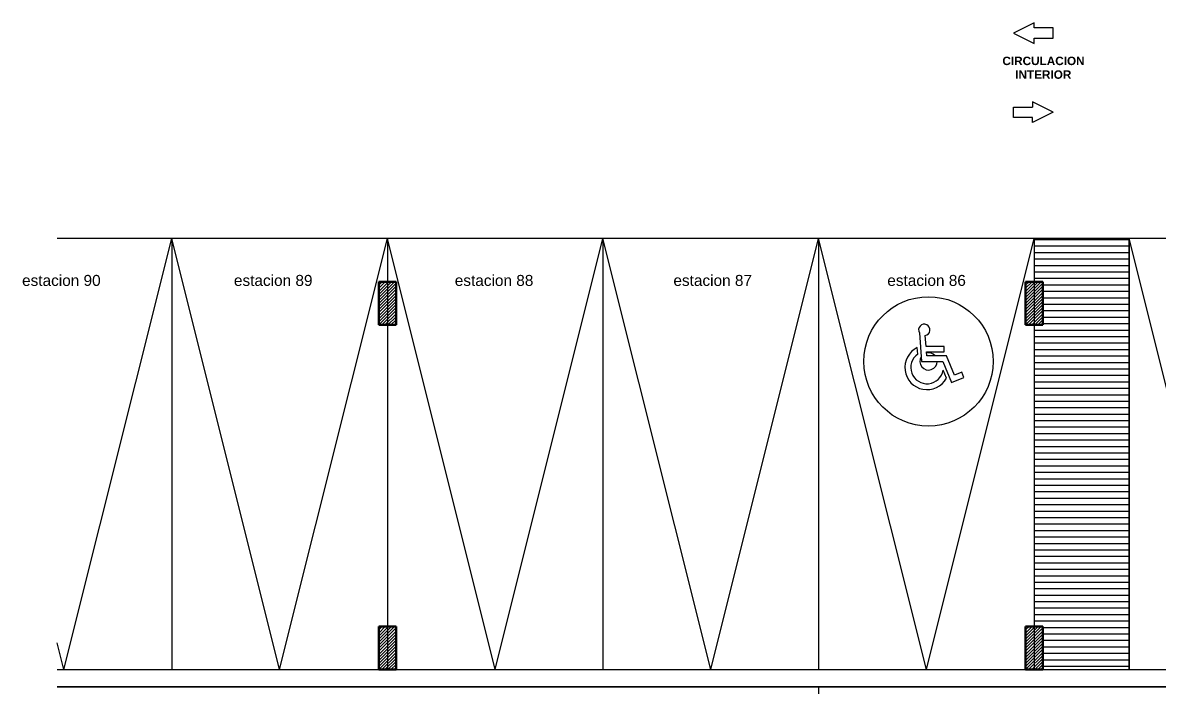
# Model space of a CAD drawing. Header units: millimetres. Extents: x -42700 to 155289, y -7931 to 68797.
# Drawn here: x 467 to 13645, y 14145 to 21855 of the extents above; entities that cross this region are included whole.
import ezdxf

# ---------------------------------------------------------------- set-up
doc = ezdxf.new("R2010")
doc.units = ezdxf.units.MM
doc.layers.add('01 arquitectura', color=8, linetype='Continuous')
doc.styles.add('Arial_4', font='arial.ttf', dxfattribs={"height": 0.1275})
doc.styles.add('Arial_B', font='arialbd.ttf', dxfattribs={"height": 0.0975})

msp = doc.modelspace()

# ---------------------------------------------------------------- hatches: boundary and pattern name
at = {"layer": '01 arquitectura'}
h = msp.add_hatch(dxfattribs=at)
h.set_pattern_fill('FP_20', color=9, scale=999.9975, style=0, pattern_type=2)
h.set_pattern_definition([(0, (23022.68, 24364.56), (0, 74.9998), [])])
h.paths.add_polyline_path([(13294.712, 14349.654), (13294.712, 19349.642), (12194.714, 19349.642), (12194.714, 18849.643), (12294.714, 18849.643), (12294.714, 18349.644), (12194.714, 18349.644), (12194.714, 14849.653), (12294.714, 14849.653), (12294.714, 14349.654)])
h = msp.add_hatch(dxfattribs=at)
h.set_pattern_fill('_USER', color=9, scale=24.999937, angle=45, style=0, pattern_type=0)
h.set_pattern_definition([(45, (4594.733, 18349.644), (-17.6776, 17.6776), [])])
h.paths.add_polyline_path([(4594.733, 18349.644), (4794.733, 18349.644), (4794.733, 18849.643), (4594.733, 18849.643)])
h = msp.add_hatch(dxfattribs=at)
h.set_pattern_fill('_USER', color=9, scale=24.999937, angle=45, style=0, pattern_type=0)
h.set_pattern_definition([(45, (12094.715, 18349.644), (-17.6776, 17.6776), [])])
h.paths.add_polyline_path([(12094.715, 18349.644), (12294.714, 18349.644), (12294.714, 18849.643), (12094.715, 18849.643)])
h = msp.add_hatch(dxfattribs=at)
h.set_pattern_fill('_USER', color=9, scale=24.999937, angle=45, style=0, pattern_type=0)
h.set_pattern_definition([(45, (4594.733, 14349.654), (-17.6776, 17.6776), [])])
h.paths.add_polyline_path([(4594.733, 14349.654), (4794.733, 14349.654), (4794.733, 14849.653), (4594.733, 14849.653)])
h = msp.add_hatch(dxfattribs=at)
h.set_pattern_fill('_USER', color=9, scale=24.999937, angle=45, style=0, pattern_type=0)
h.set_pattern_definition([(45, (12094.715, 14349.654), (-17.6776, 17.6776), [])])
h.paths.add_polyline_path([(12094.715, 14349.654), (12294.714, 14349.654), (12294.714, 14849.653), (12094.715, 14849.653)])

# ---------------------------------------------------------------- linework, layer by layer
at = {"layer": '01 arquitectura', "color": 8}
for p, q in [((12194.714, 21855.111), (11954.715, 21735.111)), ((12194.714, 21795.557), (12194.714, 21855.111)), ((12414.714, 21795.557), (12194.714, 21795.557)), ((12414.714, 21675.558), (12414.714, 21795.557)), ((11954.715, 21735.111), (12194.714, 21615.112)), ((12194.714, 21615.112), (12194.714, 21675.558)), ((12194.714, 21675.558), (12414.714, 21675.558)), ((11954.715, 20876.452), (12174.714, 20876.452)), ((11954.715, 20756.453), (11954.715, 20876.452)), ((12414.714, 20816.899), (12174.714, 20936.898)), ((12174.714, 20936.898), (12174.714, 20876.452)), ((12174.714, 20756.453), (11954.715, 20756.453)), ((12414.714, 20816.006), (12174.714, 20696.006)), ((12174.714, 20696.006), (12174.714, 20756.453)), ((23294.687, 19349.642), (867.003, 19349.642)), ((944.742, 14349.654), (2194.739, 19349.642)), ((2194.739, 19349.642), (2194.739, 14349.654)), ((3444.736, 14349.654), (2194.739, 19349.642)), ((3444.736, 14349.654), (4694.733, 19349.642)), ((4694.733, 19349.642), (4694.733, 14349.654)), ((5944.73, 14349.654), (4694.733, 19349.642)), ((5944.73, 14349.654), (7194.727, 19349.642)), ((7194.727, 19349.642), (7194.727, 14349.654)), ((8444.724, 14349.654), (7194.727, 19349.642)), ((8444.724, 14349.654), (9694.721, 19349.642)), ((9694.721, 19349.642), (9694.721, 14349.654)), ((10944.717, 14349.654), (9694.721, 19349.642)), ((10944.717, 14349.654), (12194.714, 19349.642)), ((12194.714, 19349.642), (12194.714, 14349.654)), ((12194.714, 19349.642), (12194.714, 18849.643)), ((13294.712, 19349.642), (12194.714, 19349.642)), ((13294.712, 19349.642), (13294.712, 14349.654)), ((13294.712, 14349.654), (13294.712, 19349.642)), ((14544.708, 14349.654), (13294.712, 19349.642)), ((12194.714, 18849.643), (12294.714, 18849.643)), ((12294.714, 18849.643), (12294.714, 18349.644)), ((12294.714, 18349.644), (12194.714, 18349.644)), ((12194.714, 18349.644), (12194.714, 14849.653)), ((10863.52, 18257.814), (10888.841, 17925.624)), ((10940.917, 18099.628), (10931.256, 18226.377)), ((10845.065, 18010.037), (10839.281, 18085.924)), ((11149.96, 18099.628), (10940.917, 18099.628)), ((11149.96, 18037.936), (11149.96, 18099.628)), ((10888.841, 17925.624), (11135.717, 17925.624)), ((10949.215, 17990.774), (10945.62, 18037.936)), ((10945.62, 18037.936), (11149.96, 18037.936)), ((11179.556, 17990.774), (10949.215, 17990.774)), ((11135.717, 17925.624), (11235.417, 17680.435)), ((11271.371, 17764.976), (11179.556, 17990.774)), ((11177.47, 17730.182), (11138.796, 17825.293)), ((11356.681, 17799.086), (11271.371, 17764.976)), ((11377.846, 17737.382), (11356.681, 17799.086)), ((11235.417, 17680.435), (11377.846, 17737.382)), ((12194.714, 14849.653), (12294.714, 14849.653)), ((12294.714, 14849.653), (12294.714, 14349.654)), ((944.742, 14349.654), (867.003, 14660.613)), ((867.003, 14349.654), (4594.733, 14349.654)), ((4794.733, 14349.654), (12094.715, 14349.654)), ((12294.714, 14349.654), (18194.699, 14349.654)), ((12294.714, 14349.654), (13294.712, 14349.654)), ((23194.687, 14149.655), (867.003, 14149.655)), ((867.003, 14149.655), (23194.687, 14149.655)), ((9694.721, 14149.655), (9694.721, 13262.159))]:
    msp.add_line(p, q, dxfattribs=at)
at = {"layer": '01 arquitectura', "color": 8, "lineweight": 50}
for p, q in [((4594.733, 18849.643), (4594.733, 18349.644)), ((4794.733, 18849.643), (4594.733, 18849.643)), ((4794.733, 18349.644), (4794.733, 18849.643)), ((12094.715, 18849.643), (12094.715, 18349.644)), ((12294.714, 18849.643), (12094.715, 18849.643)), ((12294.714, 18349.644), (12294.714, 18849.643)), ((4594.733, 18349.644), (4794.733, 18349.644)), ((12094.715, 18349.644), (12294.714, 18349.644)), ((4594.733, 14849.653), (4594.733, 14349.654)), ((4794.733, 14849.653), (4594.733, 14849.653)), ((4794.733, 14349.654), (4794.733, 14849.653)), ((12094.715, 14849.653), (12094.715, 14349.654)), ((12294.714, 14849.653), (12094.715, 14849.653)), ((12294.714, 14349.654), (12294.714, 14849.653)), ((4594.733, 14349.654), (4794.733, 14349.654)), ((12094.715, 14349.654), (12294.714, 14349.654))]:
    msp.add_line(p, q, dxfattribs=at)
at = {"layer": '01 arquitectura', "color": 8}
msp.add_circle((10968.841, 17925.624), 749.998, dxfattribs=at)
for centre, radius, start, end in [((10920.322, 18291.51), 66.045, 279.5296114, 210.6777104), ((10952.44, 17854.877), 257.27, 116.0940158, 331.008057), ((10952.44, 17854.877), 188.69, 124.6842098, 350.9794263), ((10968.841, 17925.624), 100, 147.4387992, 0), ((10968.841, 17925.624), 100, 40.8493161, 102.7936884)]:
    msp.add_arc(centre, radius, start, end, dxfattribs=at)

# ---------------------------------------------------------------- texts
at = {"layer": '01 arquitectura', "color": 8, "attachment_point": 1}
for s, insert, char_height, width, style in [('CIRCULACION ', (11825.67, 21460.843), 97.49976, 1208.54088, 'Arial_B'), ('INTERIOR', (11974.498, 21302.093), 97.4998, 799.68128, 'Arial_B'), ('estacion 90', (459.007, 18928.938), 127.49968, 1130.37655, 'Arial_4'), ('estacion 89', (2915.514, 18928.938), 127.49968, 1130.37655, 'Arial_4'), ('estacion 88', (5476.258, 18928.938), 127.49968, 1130.37655, 'Arial_4'), ('estacion 87', (8011.319, 18928.938), 127.49968, 1130.37655, 'Arial_4'), ('estacion 86', (10491.313, 18928.938), 127.49968, 1130.37655, 'Arial_4')]:
    msp.add_mtext(s, dxfattribs=dict(at, insert=insert, char_height=char_height, width=width, style=style))

doc.saveas('drawing.dxf')
